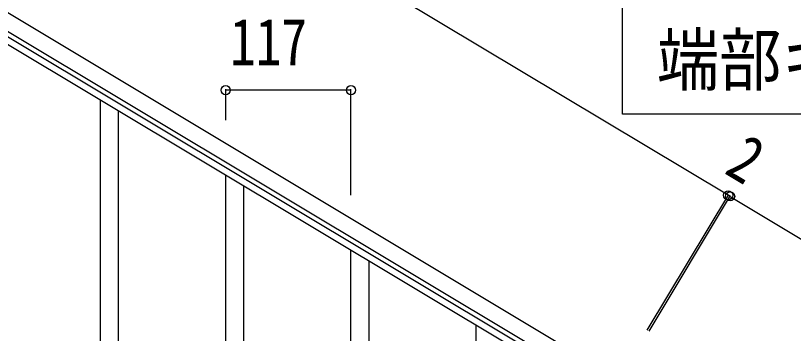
# Model space of a CAD drawing. Units: millimetres, scale not verified. Extents: x -4015 to 4015, y -2862 to 2860.
# Drawn here: x -1157 to -430, y -954 to -657 of the extents above; entities that cross this region are included whole.
import ezdxf
from ezdxf.enums import TextEntityAlignment as Align

# ---------------------------------------------------------------- set-up
doc = ezdxf.new("R2010")
doc.units = ezdxf.units.MM
doc.header["$LTSCALE"] = 10
doc.layers.add('0-3_YKK_A1', color=4, linetype='Continuous')
doc.layers.add('0-4_YKK_D', color=6, linetype='Continuous')
doc.styles.add('ＭＳ ゴシック', font='')
doc.styles.get('ＭＳ ゴシック').set_extended_font_data('MS Gothic')

msp = doc.modelspace()

# ---------------------------------------------------------------- linework, layer by layer
at = {"layer": '0-3_YKK_A1'}
for p, q in [((-594.27, -996.45), (-1479.24, -465.55)), ((-601.99, -1009.31), (-1486.96, -478.41)), ((-1398.17, -536.34), (-646.07, -987.54)), ((-1401.25, -541.49), (-649.15, -992.68)), ((-1077.67, -1083.93), (-1077.67, -735.61)), ((-1060.67, -1083.93), (-1060.67, -745.81)), ((-960.67, -1054.39), (-960.67, -805.8)), ((-943.67, -1021.48), (-943.67, -816)), ((-843.67, -1224.31), (-843.67, -875.99)), ((-826.67, -1224.31), (-826.67, -886.18)), ((-726.67, -1194.77), (-726.67, -946.18))]:
    msp.add_line(p, q, dxfattribs=at)
msp.add_lwpolyline([(-135.63, -546.53), (-135.63, -749.08), (-590.19, -749.08), (-590.19, -546.53)], close=True, dxfattribs=at)
at = {"layer": '0-4_YKK_D'}
for p, q in [((-491.39, -824.94), (-1376.35, -294.04)), ((-960.67, -754.8), (-960.67, -725.64)), ((-843.67, -824.99), (-843.67, -725.64)), ((-843.67, -726.64), (-960.67, -726.64)), ((-567.01, -951), (-490.87, -824.08)), ((-567.01, -951), (-490.87, -824.09)), ((-565.29, -952.03), (-489.16, -825.11)), ((-565.29, -952.03), (-489.07, -825.17)), ((-489.67, -825.97), (-491.39, -824.94)), ((-489.58, -826.03), (-295.86, -942.42))]:
    msp.add_line(p, q, dxfattribs=at)
for centre in [(-960.67, -726.64), (-843.67, -726.64), (-491.39, -824.94), (-491.39, -824.94), (-489.67, -825.97), (-489.58, -826.03)]:
    msp.add_circle(centre, 4.25, dxfattribs=at)

# ---------------------------------------------------------------- texts
at = {"layer": '0-3_YKK_A1', "style": 'ＭＳ ゴシック', "width": 0.9}
msp.add_text('端部キャップ', height=47.42, dxfattribs=at).set_placement((-558.06, -736.14), align=Align.BOTTOM_LEFT)
at = {"layer": '0-4_YKK_D', "style": 'ＭＳ ゴシック', "width": 0.8}
msp.add_text('117', height=43.99, dxfattribs=at).set_placement((-956.57, -716.64), align=Align.BOTTOM_LEFT)
msp.add_text('2', height=43.99, rotation=329.041, dxfattribs=at).set_placement((-502.97, -815.08), align=Align.BOTTOM_LEFT)

doc.saveas('drawing.dxf')
